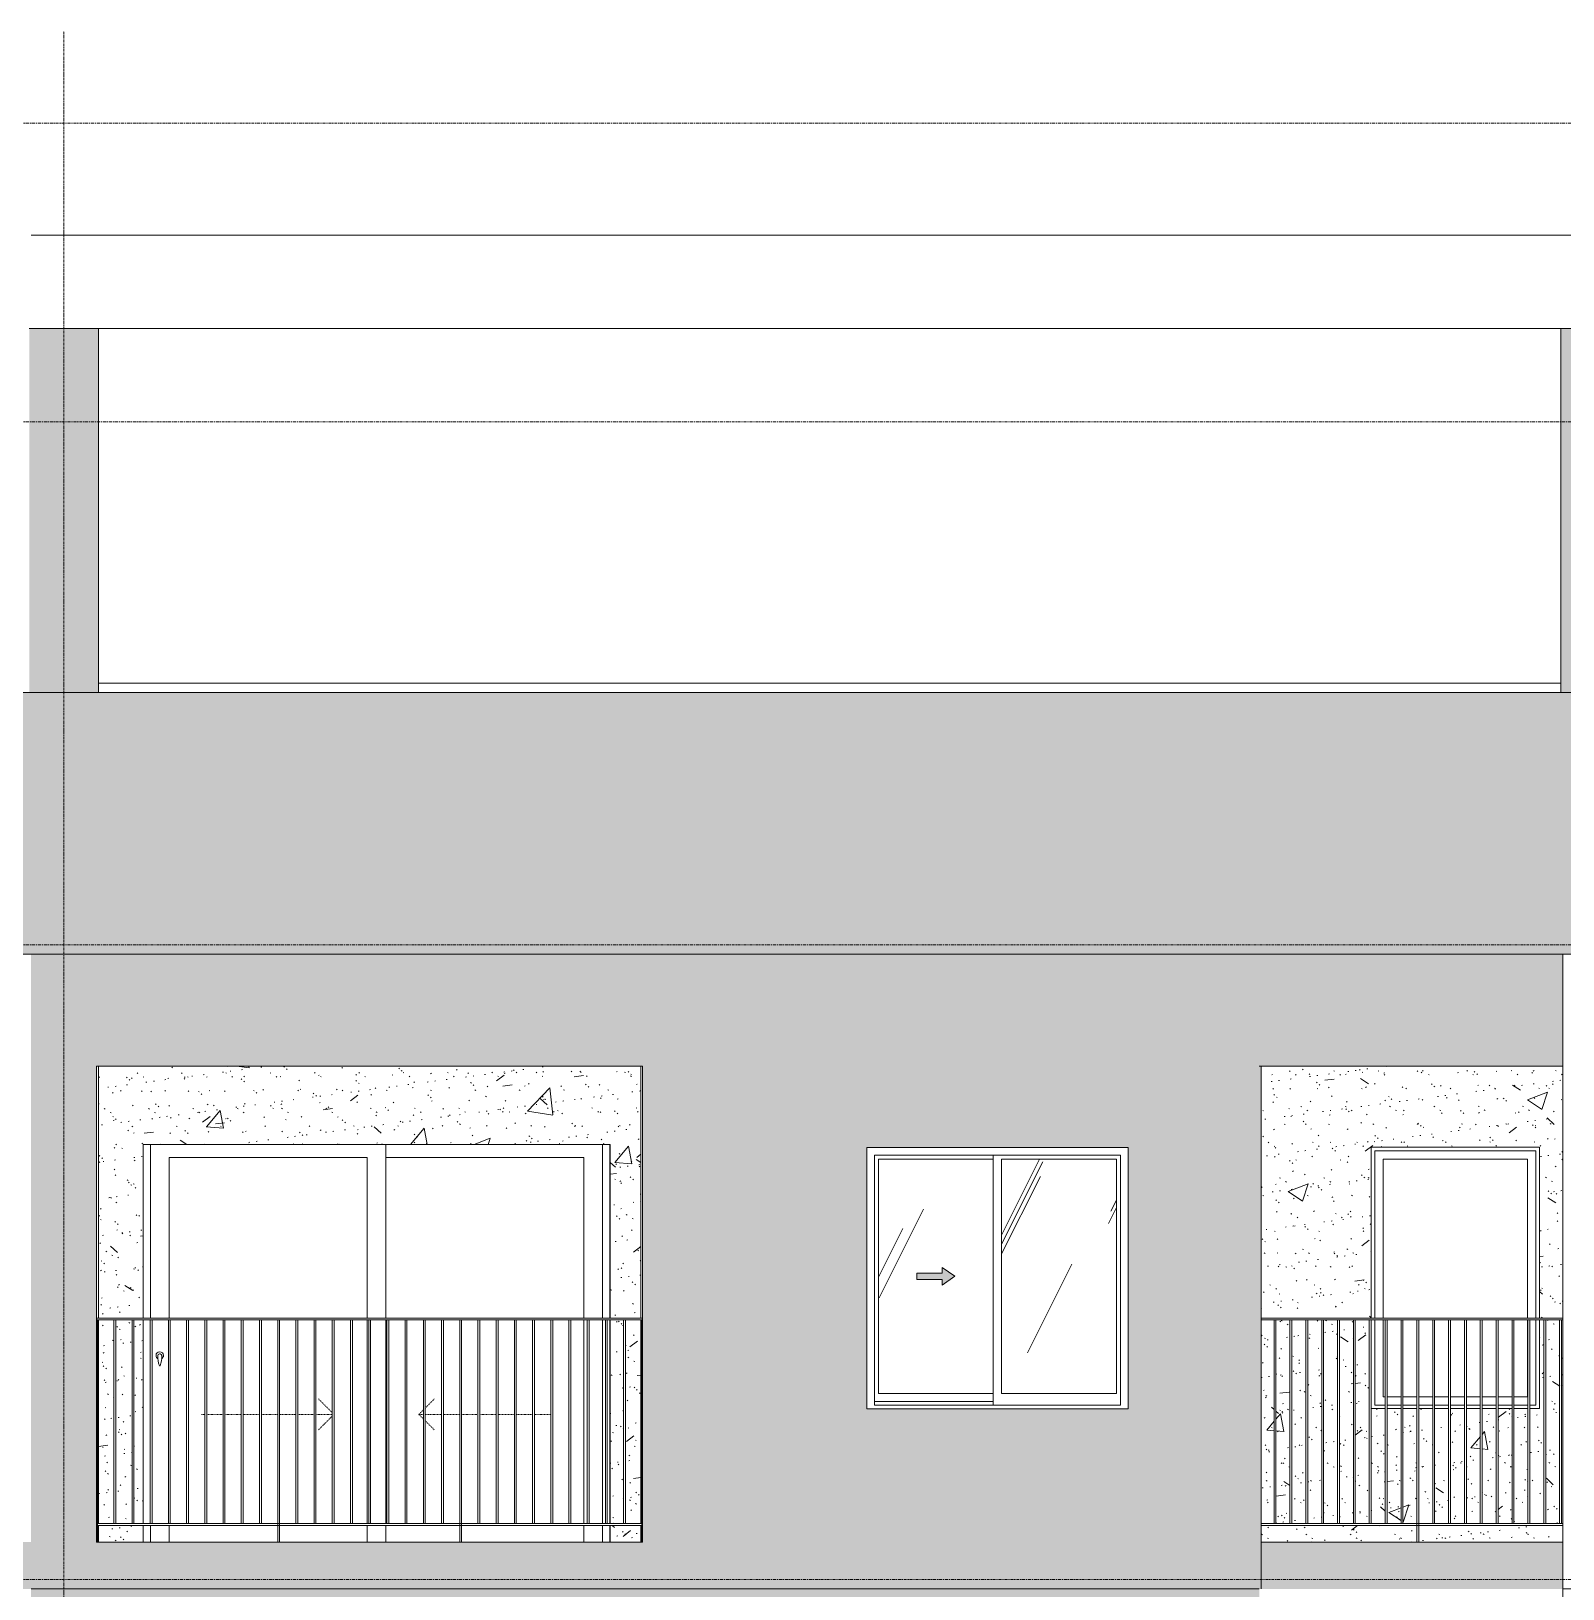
# Model space of a CAD drawing. Header units: millimetres. Extents: x 9199 to 175431, y -4466 to 35300.
# Drawn here: x 61562 to 69762, y 25950 to 34292 of the extents above; entities that cross this region are included whole.
import ezdxf

# ---------------------------------------------------------------- set-up
doc = ezdxf.new("R2010")
doc.units = ezdxf.units.MM
for name, pattern in [('1 NÉT CALL OUT', [6, 3, -3]), ('Centre', [31.75, 6.35, -4.7625, 15.875, -4.7625]), ('Dash', [6, 3, -3]), ('Grid Line', [22.225, 12.7, -3.175, 3.175, -3.175])]:
    doc.linetypes.add(name, pattern=pattern)
for name, color, linetype, lineweight in [('0-1', 7, 'Continuous', 5), ('A-DETL-GENF', 92, 'Continuous', 9), ('A-DETL-GENF-1', 92, '1 NÉT CALL OUT', 9), ('A-DOOR', 31, 'Continuous', 9), ('A-DOOR-FRAM', 31, 'Continuous', 9), ('A-DOOR-HDLN', 31, 'Dash', 18), ('A-FLOR-HRAL', 11, 'Continuous', 9), ('A-FLOR-HRAL-1', 253, 'Continuous', 9), ('A-FLOR-LEVL-2', 51, 'Centre', 9), ('A-GLAZ', 151, 'Continuous', 9), ('A-GLAZ-1', 253, 'Continuous', 9), ('A-GLAZ-2', 7, 'Continuous', 9), ('A-GLAZ-3', 7, '1 NÉT CALL OUT', 9), ('A-WALL', 113, 'Continuous', 9), ('A-WALL-PATT', 111, 'Continuous', 9), ('A-WALL-PATT-1', 9, 'Continuous', 9), ('A-WALL-PATT-2', 111, 'Continuous', 5), ('I-WALL', 2, 'Continuous', 9), ('I-WALL-1', 7, 'Continuous', 9), ('S-BEAM-1', 7, 'Continuous', 9), ('S-COLS-1', 7, 'Continuous', 9), ('S-GRID-1', 1, 'Grid Line', 9)]:
    doc.layers.add(name, color=color, linetype=linetype, lineweight=lineweight)
pattern_1 = [(50, (51388.9, 1200), (1093.104, -95.634), [114.3, -1257.3]), (355, (51388.9, 1200), (-211.457, 1146.34), [91.44, -1005.84]), (100.451, (51480, 1192), (881.656, 1050.7), [97.14, -1068.54]), (46.184, (51389, 1504.8), (1626.475, -252.257), [171.45, -1885.95]), (96.636, (51524.5, 1483.8), (1424.416, 1484.565), [145.71, -1602.81]), (351.184, (51389, 1504.8), (1424.43, 1484.55), [137.16, -1508.76]), (21, (51541.3, 1428.6), (909.686, -613.59), [114.3, -1257.3]), (326, (51541.3, 1428.6), (370.812, 1105.13), [91.44, -1005.84]), (71.451, (51617.1, 1377.5), (1280.503, 491.528), [97.14, -1068.54]), (37.5, (51388.93, 1200), (18.5313, 507.3303), [50.292, -943.356, 50.292, -970.788, -1009.65]), (37.5, (51388.93, 1200), (18.5313, 507.3303), [-2014.728, 50.292, -959.358]), (7.5, (51388.93, 1200), (400.918, 601.084), [50.292, -531.876, 50.292, -920.496, -384.81]), (7.5, (51388.93, 1200), (400.918, 601.084), [-1552.956, 50.292, -334.518]), (327.5, (51049.1, 1200), (813.545, -34.3737), [50.292, -330.708, 50.292, -1138.428, -1577.34]), (327.5, (51049.1, 1200), (813.545, -34.3737), [-1569.72, 50.292, -1527.048]), (317.5, (50896.7, 1200), (888.775, 152.56), [50.292, -445.008, 50.292, -739.14, -1120.14]), (317.5, (50896.7, 1200), (888.775, 152.56), [-1284.732, 50.292, -1069.848])]
pattern_2 = [(37.5, (51388.93, 1200), (-4.79953, 146.8239), [5.029, -110.795, 5.029, -124.511, -123.825]), (37.5, (51388.93, 1200), (-4.79953, 146.8239), [-245.364, 5.029, -118.796]), (7.5, (51388.93, 1200), (134.8574, 215.0472), [5.029, -57.455, 5.029, -99.365, -40.005]), (7.5, (51388.93, 1200), (134.8574, 215.0472), [-166.878, 5.029, -34.976]), (327.5, (51295.21, 1200), (237.29776, 0.4316), [5.029, -33.071, 5.029, -132.131, -179.07]), (327.5, (51295.21, 1200), (237.29776, 0.4316), [-175.26, 5.029, -174.041]), (317.5, (51295.2, 1200), (229.067, 66.8792), [5.029, -14.021, 5.029, -84.887, -102.87]), (317.5, (51295.2, 1200), (229.067, 66.8792), [-108.966, 5.029, -97.841])]
pattern_3 = [(63.435, (53179.2, 1304.34), (-0.001, 1524.001), [532.46, -2875.304]), (63.435, (51655.2, 1304.34), (-0.001, 1524.001), [532.46, -2875.304]), (63.435, (53908.74, 1598.8), (-0.001, 1524.001), [532.46, -2875.304]), (63.435, (52384.74, 1598.8), (-0.001, 1524.001), [532.46, -2875.304]), (63.435, (53798.3, 1494.84), (-0.001, 1524.001), [532.46, -2875.304]), (63.435, (52274.3, 1494.84), (-0.001, 1524.001), [532.46, -2875.304]), (63.435, (53685.8, 2090.1), (-0.001, 1524.001), [258.8, -3148.965]), (63.435, (52161.8, 2090.1), (-0.001, 1524.001), [258.8, -3148.965]), (63.435, (53612.15, 1997.95), (-0.001, 1524.001), [532.46, -2875.304]), (63.435, (52088.15, 1997.95), (-0.001, 1524.001), [532.46, -2875.304]), (63.435, (53625.14, 2064.1), (-0.001, 1524.001), [532.46, -2875.304]), (63.435, (52101.14, 2064.1), (-0.001, 1524.001), [532.46, -2875.304]), (63.435, (53010.3, 1773.94), (-0.001, 1524.001), [532.46, -2875.304]), (63.435, (51486.3, 1773.94), (-0.001, 1524.001), [532.46, -2875.304]), (63.435, (53023.3, 1851.9), (-0.001, 1524.001), [532.46, -2875.304]), (63.435, (51499.3, 1851.9), (-0.001, 1524.001), [532.46, -2875.304]), (63.435, (53026.8, 1908.1), (-0.001, 1524.001), [532.46, -2875.304]), (63.435, (51502.8, 1908.1), (-0.001, 1524.001), [532.46, -2875.304])]

# ---------------------------------------------------------------- blocks, each defined once
blk = doc.blocks.new('NCV_TKTC_KET CAU_rvt-1-TKCS_MẶT ĐỨNG HƯỚNG ĐÔNG')
at = {"layer": 'S-BEAM-1'}
for p, q in [((61911.9, 33200), (69761.9, 33200)), ((61921.9, 32700), (69751.9, 32700))]:
    blk.add_line(p, q, dxfattribs=at)
at = {"layer": 'S-COLS-1'}
for p, q in [((61911.9, 33200), (61561.9, 33200)), ((70111.9, 33200), (69761.9, 33200))]:
    blk.add_line(p, q, dxfattribs=at)
blk = doc.blocks.new('M_Fixed - 900 x 1400-901191-TKCS_MẶT ĐỨNG HƯỚNG ĐÔNG')
at = {"layer": 'A-GLAZ-2'}
for p, q in [((52355.9, 7896), (53217.9, 7896)), ((52355.9, 7000), (52355.9, 7896)), ((52399.9, 7852), (53173.9, 7852)), ((52399.9, 7000), (52399.9, 7852)), ((53173.9, 7852), (53173.9, 7000)), ((53217.9, 7896), (53217.9, 7000)), ((52355.9, 6534), (52355.9, 6990)), ((52399.9, 6578), (52399.9, 6990)), ((53173.9, 6990), (53173.9, 6578)), ((53217.9, 6990), (53217.9, 6534)), ((52411, 6534), (52355.9, 6534)), ((52411, 6578), (52399.9, 6578)), ((52496, 6578), (52421, 6578)), ((52496, 6534), (52421, 6534)), ((52580.9, 6578), (52506, 6578)), ((52580.9, 6534), (52506, 6534)), ((52665.8, 6578), (52590.9, 6578)), ((52665.8, 6534), (52590.9, 6534)), ((52750.8, 6578), (52675.8, 6578)), ((52750.8, 6534), (52675.8, 6534)), ((52835.7, 6578), (52760.8, 6578)), ((52835.7, 6534), (52760.8, 6534)), ((52920.7, 6578), (52845.7, 6578)), ((52920.7, 6534), (52845.7, 6534)), ((53005.6, 6578), (52930.7, 6578)), ((53005.6, 6534), (52930.7, 6534)), ((53090.5, 6578), (53015.6, 6578)), ((53090.5, 6534), (53015.6, 6534)), ((53173.9, 6578), (53100.5, 6578)), ((53175.5, 6534), (53100.5, 6534)), ((53217.9, 6534), (53185.5, 6534))]:
    blk.add_line(p, q, dxfattribs=at)
blk = doc.blocks.new('Railing - 10mm-901206-TKCS_MẶT ĐỨNG HƯỚNG ĐÔNG')
at = {"layer": 'A-FLOR-HRAL-1'}
for p, q in [((51816.4, 5900), (51816.4, 6990)), ((51826.4, 5900), (51826.4, 6990))]:
    blk.add_line(p, q, dxfattribs=at)
blk = doc.blocks.new('Railing - 50 x 10mm-901224-TKCS_MẶT ĐỨNG HƯỚNG ĐÔNG')
at = {"layer": 'A-FLOR-HRAL-1'}
for p, q in [((52580.9, 6990), (52590.9, 6990)), ((52580.9, 5800), (52580.9, 6990)), ((52590.9, 5800), (52590.9, 6990))]:
    blk.add_line(p, q, dxfattribs=at)
blk = doc.blocks.new('Railing - Railing-999874-TKCS_MẶT ĐỨNG HƯỚNG ĐÔNG')
at = {"layer": 'A-FLOR-HRAL-1'}
for p, q in [((68146.9, 22900), (69762.3, 22900)), ((69762.3, 22890), (68146.9, 22890))]:
    blk.add_line(p, q, dxfattribs=at)
for name, p in [('Railing - 10mm-901206-TKCS_MẶT ĐỨNG HƯỚNG ĐÔNG', (16400, 17000)), ('Railing - 10mm-901206-TKCS_MẶT ĐỨNG HƯỚNG ĐÔNG', (16484.9, 17000)), ('Railing - 10mm-901206-TKCS_MẶT ĐỨNG HƯỚNG ĐÔNG', (16569.9, 17000)), ('Railing - 10mm-901206-TKCS_MẶT ĐỨNG HƯỚNG ĐÔNG', (16654.8, 17000)), ('Railing - 10mm-901206-TKCS_MẶT ĐỨNG HƯỚNG ĐÔNG', (16739.8, 17000)), ('Railing - 10mm-901206-TKCS_MẶT ĐỨNG HƯỚNG ĐÔNG', (16824.7, 17000)), ('Railing - 10mm-901206-TKCS_MẶT ĐỨNG HƯỚNG ĐÔNG', (16909.6, 17000)), ('Railing - 10mm-901206-TKCS_MẶT ĐỨNG HƯỚNG ĐÔNG', (16994.6, 17000)), ('Railing - 10mm-901206-TKCS_MẶT ĐỨNG HƯỚNG ĐÔNG', (17079.5, 17000)), ('Railing - 50 x 10mm-901224-TKCS_MẶT ĐỨNG HƯỚNG ĐÔNG', (16400, 17000)), ('Railing - 10mm-901206-TKCS_MẶT ĐỨNG HƯỚNG ĐÔNG', (17249.4, 17000)), ('Railing - 10mm-901206-TKCS_MẶT ĐỨNG HƯỚNG ĐÔNG', (17334.3, 17000)), ('Railing - 10mm-901206-TKCS_MẶT ĐỨNG HƯỚNG ĐÔNG', (17419.3, 17000)), ('Railing - 10mm-901206-TKCS_MẶT ĐỨNG HƯỚNG ĐÔNG', (17504.2, 17000)), ('Railing - 10mm-901206-TKCS_MẶT ĐỨNG HƯỚNG ĐÔNG', (17589.2, 17000)), ('Railing - 10mm-901206-TKCS_MẶT ĐỨNG HƯỚNG ĐÔNG', (17674.1, 17000)), ('Railing - 10mm-901206-TKCS_MẶT ĐỨNG HƯỚNG ĐÔNG', (17759, 17000)), ('Railing - 10mm-901206-TKCS_MẶT ĐỨNG HƯỚNG ĐÔNG', (17844, 17000)), ('Railing - 10mm-901206-TKCS_MẶT ĐỨNG HƯỚNG ĐÔNG', (17928.9, 17000))]:
    blk.add_blockref(name, p)
blk = doc.blocks.new('Top Rail Type - Top Rail_Internal_-999875-TKCS_MẶT ĐỨNG HƯỚNG ĐÔNG')
at = {"layer": 'A-FLOR-HRAL-1'}
for p, q in [((69762.3, 24000), (68146.9, 24000)), ((68146.9, 23990), (69762.3, 23990))]:
    blk.add_line(p, q, dxfattribs=at)
blk = doc.blocks.new('NCV_TKTC_TANG 6 - 8_rvt-2-TKCS_MẶT ĐỨNG HƯỚNG ĐÔNG')
at = {"layer": 'A-WALL-PATT-1'}
h = blk.add_hatch(dxfattribs=at)
h.set_pattern_fill('FP_2', color=256, style=0, pattern_type=2)
h.set_pattern_definition(pattern_1)
h.paths.add_polyline_path([(61921.9, 26200), (62162.4, 26200), (62162.4, 26290), (61921.9, 26290)])
h.paths.add_polyline_path([(64662.4, 26200), (64826.9, 26200), (64826.9, 26290), (64662.4, 26290)])
h.paths.add_polyline_path([(64808.9, 26300), (64826.9, 26300), (64826.9, 27390), (64743.9, 27390), (64743.9, 26300), (64755.4, 26300)])
h.paths.add_polyline_path([(62004.4, 26300), (62004.4, 27390), (61921.9, 27390), (61921.9, 26300)])
h.paths.add_polyline_path([(64662.4, 26300), (64733.9, 26300), (64733.9, 27390), (64662.4, 27390), (64662.4, 26416.5)])
h.paths.add_polyline_path([(62162.4, 26300), (62162.4, 27390), (62111.9, 27390), (62111.9, 26300)])
h.paths.add_polyline_path([(62101.9, 26300), (62101.9, 27390), (62014.4, 27390), (62014.4, 26300)])
h.paths.add_polyline_path([(64729.5, 27400), (64826.9, 27400), (64826.9, 28750), (61921.9, 28750), (61921.9, 27400), (62162.4, 27400), (62162.4, 28330), (64662.4, 28330), (64662.4, 27400)])
h = blk.add_hatch(dxfattribs=at)
h.set_pattern_fill('FP_3', color=256, style=0, pattern_type=2)
h.set_pattern_definition(pattern_2)
h.paths.add_polyline_path([(61921.9, 26200), (62162.4, 26200), (62162.4, 26290), (61921.9, 26290)])
h.paths.add_polyline_path([(64662.4, 26200), (64826.9, 26200), (64826.9, 26290), (64662.4, 26290)])
h.paths.add_polyline_path([(64808.9, 26300), (64826.9, 26300), (64826.9, 27390), (64743.9, 27390), (64743.9, 26300), (64755.4, 26300)])
h.paths.add_polyline_path([(62004.4, 26300), (62004.4, 27390), (61921.9, 27390), (61921.9, 26300)])
h.paths.add_polyline_path([(64662.4, 26300), (64733.9, 26300), (64733.9, 27390), (64662.4, 27390), (64662.4, 26416.5)])
h.paths.add_polyline_path([(62162.4, 26300), (62162.4, 27390), (62111.9, 27390), (62111.9, 26300)])
h.paths.add_polyline_path([(62101.9, 26300), (62101.9, 27390), (62014.4, 27390), (62014.4, 26300)])
h.paths.add_polyline_path([(64729.5, 27400), (64826.9, 27400), (64826.9, 28750), (61921.9, 28750), (61921.9, 27400), (62162.4, 27400), (62162.4, 28330), (64662.4, 28330), (64662.4, 27400)])
h = blk.add_hatch(dxfattribs=at)
h.set_pattern_fill('FP_2', color=256, style=0, pattern_type=2)
h.set_pattern_definition(pattern_1)
h.paths.add_polyline_path([(69575.9, 26200), (69761.9, 26200), (69761.9, 26290), (68990.9, 26290), (68990.9, 26200), (69118.7, 26200)])
h.paths.add_polyline_path([(68146.9, 26200), (68980.9, 26200), (68980.9, 26290), (68146.9, 26290)])
h.paths.add_polyline_path([(68990.9, 26300), (69065.8, 26300), (69065.8, 26915), (68990.9, 26915), (68990.9, 26541.6)])
h.paths.add_polyline_path([(69075.8, 26300), (69150.8, 26300), (69150.8, 26915), (69075.8, 26915), (69075.8, 26541.6)])
h.paths.add_polyline_path([(68906, 26300), (68980.9, 26300), (68980.9, 26915), (68906, 26915), (68906, 26541.6)])
h.paths.add_polyline_path([(68896, 26300), (68896, 26915), (68821, 26915), (68821, 26300)])
h.paths.add_polyline_path([(68811, 26300), (68811, 26915), (68736.9, 26915), (68736.1, 26300)])
h.paths.add_polyline_path([(69725.8, 26300), (69745.4, 26300), (69745.4, 27390), (69670.4, 27390), (69670.4, 26300), (69718.7, 26300)])
h.paths.add_polyline_path([(68212.1, 26300), (68216.4, 26300), (68216.4, 27390), (68146.9, 27390), (68146.9, 26300)])
h.paths.add_polyline_path([(68726.1, 26300), (68726.1, 27390), (68651.1, 27390), (68651.1, 26300)])
h.paths.add_polyline_path([(68641.1, 26300), (68641.1, 27390), (68566.2, 27390), (68566.2, 26300)])
h.paths.add_polyline_path([(68556.2, 26300), (68556.2, 27390), (68481.3, 27390), (68481.3, 26300)])
h.paths.add_polyline_path([(69761.9, 26300), (69761.9, 27390), (69755.4, 27390), (69755.4, 26300)])
h.paths.add_polyline_path([(68226.4, 26300), (68301.4, 26300), (68301.4, 27390), (68226.4, 27390), (68226.4, 26355.2)])
h.paths.add_polyline_path([(68471.3, 26300), (68471.3, 27390), (68396.3, 27390), (68396.3, 26300)])
h.paths.add_polyline_path([(68311.4, 26300), (68386.3, 26300), (68386.3, 27390), (68311.4, 27390), (68311.4, 26541.6)])
h.paths.add_polyline_path([(69660.4, 26300), (69660.4, 27390), (69636.9, 27390), (69636.9, 26915), (69585.5, 26915), (69585.5, 26300)])
h.paths.add_polyline_path([(69575.5, 26300), (69575.5, 26915), (69500.5, 26915), (69500.5, 26300)])
h.paths.add_polyline_path([(69490.5, 26300), (69490.5, 26915), (69415.6, 26915), (69415.6, 26300), (69458.6, 26300)])
h.paths.add_polyline_path([(69160.8, 26300), (69235.7, 26300), (69235.7, 26915), (69160.8, 26915), (69160.8, 26541.6)])
h.paths.add_polyline_path([(69245.7, 26300), (69320.7, 26300), (69320.7, 26915), (69245.7, 26915), (69245.7, 26481.4)])
h.paths.add_polyline_path([(69330.7, 26300), (69405.6, 26300), (69405.6, 26915), (69330.7, 26915), (69330.7, 26409)])
h.paths.add_polyline_path([(69687.4, 27400), (69761.9, 27400), (69761.9, 28750), (68146.9, 28750), (68146.9, 27400), (68736.9, 27400), (68736.9, 28315), (69636.9, 28315), (69636.9, 27400)])
h = blk.add_hatch(dxfattribs=at)
h.set_pattern_fill('FP_3', color=256, style=0, pattern_type=2)
h.set_pattern_definition(pattern_2)
h.paths.add_polyline_path([(69575.9, 26200), (69761.9, 26200), (69761.9, 26290), (68990.9, 26290), (68990.9, 26200), (69118.7, 26200)])
h.paths.add_polyline_path([(68146.9, 26200), (68980.9, 26200), (68980.9, 26290), (68146.9, 26290)])
h.paths.add_polyline_path([(68990.9, 26300), (69065.8, 26300), (69065.8, 26915), (68990.9, 26915), (68990.9, 26541.6)])
h.paths.add_polyline_path([(69075.8, 26300), (69150.8, 26300), (69150.8, 26915), (69075.8, 26915), (69075.8, 26541.6)])
h.paths.add_polyline_path([(68906, 26300), (68980.9, 26300), (68980.9, 26915), (68906, 26915), (68906, 26541.6)])
h.paths.add_polyline_path([(68896, 26300), (68896, 26915), (68821, 26915), (68821, 26300)])
h.paths.add_polyline_path([(68811, 26300), (68811, 26915), (68736.9, 26915), (68736.1, 26300)])
h.paths.add_polyline_path([(69725.8, 26300), (69745.4, 26300), (69745.4, 27390), (69670.4, 27390), (69670.4, 26300), (69718.7, 26300)])
h.paths.add_polyline_path([(68212.1, 26300), (68216.4, 26300), (68216.4, 27390), (68146.9, 27390), (68146.9, 26300)])
h.paths.add_polyline_path([(68726.1, 26300), (68726.1, 27390), (68651.1, 27390), (68651.1, 26300)])
h.paths.add_polyline_path([(68641.1, 26300), (68641.1, 27390), (68566.2, 27390), (68566.2, 26300)])
h.paths.add_polyline_path([(68556.2, 26300), (68556.2, 27390), (68481.3, 27390), (68481.3, 26300)])
h.paths.add_polyline_path([(69761.9, 26300), (69761.9, 27390), (69755.4, 27390), (69755.4, 26300)])
h.paths.add_polyline_path([(68226.4, 26300), (68301.4, 26300), (68301.4, 27390), (68226.4, 27390), (68226.4, 26355.2)])
h.paths.add_polyline_path([(68471.3, 26300), (68471.3, 27390), (68396.3, 27390), (68396.3, 26300)])
h.paths.add_polyline_path([(68311.4, 26300), (68386.3, 26300), (68386.3, 27390), (68311.4, 27390), (68311.4, 26541.6)])
h.paths.add_polyline_path([(69660.4, 26300), (69660.4, 27390), (69636.9, 27390), (69636.9, 26915), (69585.5, 26915), (69585.5, 26300)])
h.paths.add_polyline_path([(69575.5, 26300), (69575.5, 26915), (69500.5, 26915), (69500.5, 26300)])
h.paths.add_polyline_path([(69490.5, 26300), (69490.5, 26915), (69415.6, 26915), (69415.6, 26300), (69458.6, 26300)])
h.paths.add_polyline_path([(69160.8, 26300), (69235.7, 26300), (69235.7, 26915), (69160.8, 26915), (69160.8, 26541.6)])
h.paths.add_polyline_path([(69245.7, 26300), (69320.7, 26300), (69320.7, 26915), (69245.7, 26915), (69245.7, 26481.4)])
h.paths.add_polyline_path([(69330.7, 26300), (69405.6, 26300), (69405.6, 26915), (69330.7, 26915), (69330.7, 26409)])
h.paths.add_polyline_path([(69687.4, 27400), (69761.9, 27400), (69761.9, 28750), (68146.9, 28750), (68146.9, 27400), (68736.9, 27400), (68736.9, 28315), (69636.9, 28315), (69636.9, 27400)])
at = {"layer": 'I-WALL-1'}
for p, q in [((61911.9, 27400), (61911.9, 28750.1)), ((61921.9, 28750), (61921.9, 27400)), ((64826.9, 27400), (64826.9, 28750)), ((62162.4, 27400), (62162.4, 28330)), ((62162.4, 28330), (64662.4, 28330)), ((64662.4, 28330), (64662.4, 27400)), ((68736.9, 27400), (68736.9, 28315)), ((68736.9, 28315), (69636.9, 28315)), ((69636.9, 28315), (69636.9, 27400)), ((61921.9, 27390), (61921.9, 26300)), ((62162.4, 26300), (62162.4, 27390)), ((64662.4, 27390), (64662.4, 26300)), ((64826.9, 26300), (64826.9, 27390)), ((68736.9, 26915), (68736.9, 27390)), ((69636.9, 27390), (69636.9, 26915)), ((68811, 26915), (68736.9, 26915)), ((68896, 26915), (68821, 26915)), ((68980.9, 26915), (68906, 26915)), ((69065.8, 26915), (68990.9, 26915)), ((69150.8, 26915), (69075.8, 26915)), ((69235.7, 26915), (69160.8, 26915)), ((69320.7, 26915), (69245.7, 26915)), ((69405.6, 26915), (69330.7, 26915)), ((69490.5, 26915), (69415.6, 26915)), ((69575.5, 26915), (69500.5, 26915)), ((69636.9, 26915), (69585.5, 26915)), ((61921.9, 26290), (61921.9, 26200)), ((62162.4, 26200), (62162.4, 26290)), ((64662.4, 26290), (64662.4, 26200)), ((64826.9, 26200), (64826.9, 26290))]:
    blk.add_line(p, q, dxfattribs=at)
at = {"layer": 'A-FLOR-HRAL-1'}
for name in ['Top Rail Type - Top Rail_Internal_-999875-TKCS_MẶT ĐỨNG HƯỚNG ĐÔNG', 'Railing - Railing-999874-TKCS_MẶT ĐỨNG HƯỚNG ĐÔNG']:
    blk.add_blockref(name, (0, 3400), dxfattribs=at)
at = {"layer": 'A-GLAZ-1'}
blk.add_blockref('M_Fixed - 900 x 1400-901191-TKCS_MẶT ĐỨNG HƯỚNG ĐÔNG', (16400, 20400), dxfattribs=at)
blk = doc.blocks.new('1_FAMILY RVT - W01-WxH 1400x1400xmm-V132-TKCS_MẶT ĐỨNG HƯỚNG ĐÔNG')
at = {"layer": 'A-DETL-GENF-1'}
blk.add_hatch(color=256, dxfattribs=at).paths.add_polyline_path([(66439.8, 27576.5), (66507.5, 27623.9), (66439.8, 27671.4), (66439.8, 27640.9), (66304.3, 27640.9), (66304.3, 27607), (66439.8, 27607)])
at = {"layer": 'A-GLAZ'}
h = blk.add_hatch(dxfattribs=at)
h.set_pattern_fill('FP_4', color=256, style=0, pattern_type=2)
h.set_pattern_definition(pattern_3)
h.paths.add_polyline_path([(66713.1, 26997), (66713.1, 28250.9), (66098.8, 28250.9), (66098.8, 26997)])
h.paths.add_polyline_path([(66439.8, 27576.5), (66439.8, 27607), (66304.3, 27607), (66304.3, 27640.9), (66439.8, 27640.9), (66439.8, 27671.4), (66507.1, 27623.6), (66483.4, 27607)])
h = blk.add_hatch(dxfattribs=at)
h.set_pattern_fill('FP_4', color=256, style=0, pattern_type=2)
h.set_pattern_definition(pattern_3)
h.paths.add_polyline_path([(66757.5, 26997), (67371.8, 26997), (67371.8, 28250.9), (66757.5, 28250.9), (66757.5, 27623.6)])
at = {"layer": 'A-DETL-GENF'}
for p, q in [((66304.3, 27640.9), (66304.3, 27607)), ((66304.3, 27640.9), (66439.8, 27640.9)), ((66439.8, 27640.9), (66304.3, 27640.9)), ((66304.3, 27640.9), (66304.3, 27607)), ((66439.8, 27671.4), (66439.8, 27640.9)), ((66507.5, 27623.9), (66439.8, 27671.4)), ((66507.5, 27623.9), (66439.8, 27671.4)), ((66439.8, 27671.4), (66439.8, 27640.9)), ((66507.5, 27623.9), (66439.8, 27576.5)), ((66439.8, 27576.5), (66507.5, 27623.9)), ((66304.3, 27607), (66439.8, 27607)), ((66304.3, 27607), (66439.8, 27607)), ((66439.8, 27607), (66439.8, 27576.5)), ((66439.8, 27607), (66439.8, 27576.5))]:
    blk.add_line(p, q, dxfattribs=at)
at = {"layer": 'A-GLAZ'}
for p, q in [((67435.3, 28314.4), (66035.3, 28314.4)), ((66035.3, 28314.4), (66035.3, 26914.4)), ((67435.3, 28314.4), (67435.3, 26914.4)), ((66076.2, 28273.5), (67394.4, 28273.5)), ((66076.2, 26933.5), (66076.2, 28273.5)), ((66098.8, 28250.9), (66098.8, 26997)), ((66713.1, 28250.9), (66098.8, 28250.9)), ((66713.1, 28273.5), (66713.1, 26933.5)), ((66757.5, 26997), (66757.5, 28250.9)), ((66757.5, 28250.9), (67371.8, 28250.9)), ((67371.8, 28250.9), (67371.8, 26997)), ((67394.4, 26933.5), (67394.4, 28273.5)), ((66713.1, 26952.5), (66076.2, 26952.5)), ((66713.1, 26952.5), (66076.2, 26952.5)), ((66098.8, 26997), (66713.1, 26997)), ((67371.8, 26997), (66757.5, 26997)), ((67435.3, 26914.4), (66035.3, 26914.4)), ((67394.4, 26933.5), (66076.2, 26933.5))]:
    blk.add_line(p, q, dxfattribs=at)
blk = doc.blocks.new('Railing - 10mm-1251313-TKCS_MẶT ĐỨNG HƯỚNG ĐÔNG')
at = {"layer": 'A-FLOR-HRAL'}
for p, q in [((70204.4, 2500), (70204.4, 3590)), ((70214.4, 2500), (70214.4, 3590))]:
    blk.add_line(p, q, dxfattribs=at)
blk = doc.blocks.new('Railing - 50 x 10mm-V52-TKCS_MẶT ĐỨNG HƯỚNG ĐÔNG')
at = {"layer": 'A-FLOR-HRAL'}
for p, q in [((71081.4, 6990), (71091.4, 6990)), ((71081.4, 5800), (71081.4, 6990)), ((71091.4, 5800), (71091.4, 6990))]:
    blk.add_line(p, q, dxfattribs=at)
blk = doc.blocks.new('Railing - 50 x 10mm-V59-TKCS_MẶT ĐỨNG HƯỚNG ĐÔNG')
at = {"layer": 'A-FLOR-HRAL'}
for p in [(22436.9, 6990), (22442.4, 5800)]:
    blk.add_line(p, (22442.4, 6990), dxfattribs=at)
blk = doc.blocks.new('Railing - 50 x 10mm-V55-TKCS_MẶT ĐỨNG HƯỚNG ĐÔNG')
at = {"layer": 'A-FLOR-HRAL'}
for p, q in [((64831.3, 6990), (64835.3, 6990)), ((64831.3, 5800), (64831.3, 6990))]:
    blk.add_line(p, q, dxfattribs=at)
blk = doc.blocks.new('Railing - Railing-3828603-TKCS_MẶT ĐỨNG HƯỚNG ĐÔNG')
at = {"layer": 'A-FLOR-HRAL'}
for p, q in [((61911.9, 26290), (61911.9, 26300)), ((61911.9, 26300), (64835.3, 26300)), ((64835.3, 26290), (61911.9, 26290))]:
    blk.add_line(p, q, dxfattribs=at)
for name, p in [('Railing - 50 x 10mm-V59-TKCS_MẶT ĐỨNG HƯỚNG ĐÔNG', (39474.6, 20400)), ('Railing - 10mm-1251313-TKCS_MẶT ĐỨNG HƯỚNG ĐÔNG', (-8200, 23800)), ('Railing - 10mm-1251313-TKCS_MẶT ĐỨNG HƯỚNG ĐÔNG', (-8102.5, 23800)), ('Railing - 10mm-1251313-TKCS_MẶT ĐỨNG HƯỚNG ĐÔNG', (-8005, 23800)), ('Railing - 10mm-1251313-TKCS_MẶT ĐỨNG HƯỚNG ĐÔNG', (-7907.5, 23800)), ('Railing - 10mm-1251313-TKCS_MẶT ĐỨNG HƯỚNG ĐÔNG', (-7810, 23800)), ('Railing - 10mm-1251313-TKCS_MẶT ĐỨNG HƯỚNG ĐÔNG', (-7712.6, 23800)), ('Railing - 10mm-1251313-TKCS_MẶT ĐỨNG HƯỚNG ĐÔNG', (-7615.1, 23800)), ('Railing - 10mm-1251313-TKCS_MẶT ĐỨNG HƯỚNG ĐÔNG', (-7517.6, 23800)), ('Railing - 10mm-1251313-TKCS_MẶT ĐỨNG HƯỚNG ĐÔNG', (-7420.1, 23800)), ('Railing - 50 x 10mm-V52-TKCS_MẶT ĐỨNG HƯỚNG ĐÔNG', (-8199.7, 20400)), ('Railing - 10mm-1251313-TKCS_MẶT ĐỨNG HƯỚNG ĐÔNG', (-7225.2, 23800)), ('Railing - 10mm-1251313-TKCS_MẶT ĐỨNG HƯỚNG ĐÔNG', (-7127.7, 23800)), ('Railing - 10mm-1251313-TKCS_MẶT ĐỨNG HƯỚNG ĐÔNG', (-7030.2, 23800)), ('Railing - 10mm-1251313-TKCS_MẶT ĐỨNG HƯỚNG ĐÔNG', (-6932.7, 23800)), ('Railing - 10mm-1251313-TKCS_MẶT ĐỨNG HƯỚNG ĐÔNG', (-6835.2, 23800)), ('Railing - 10mm-1251313-TKCS_MẶT ĐỨNG HƯỚNG ĐÔNG', (-6737.8, 23800)), ('Railing - 10mm-1251313-TKCS_MẶT ĐỨNG HƯỚNG ĐÔNG', (-6640.3, 23800)), ('Railing - 10mm-1251313-TKCS_MẶT ĐỨNG HƯỚNG ĐÔNG', (-6542.8, 23800)), ('Railing - 10mm-1251313-TKCS_MẶT ĐỨNG HƯỚNG ĐÔNG', (-6445.3, 23800)), ('Railing - 50 x 10mm-V52-TKCS_MẶT ĐỨNG HƯỚNG ĐÔNG', (-7224.9, 20400)), ('Railing - 10mm-1251313-TKCS_MẶT ĐỨNG HƯỚNG ĐÔNG', (-6250.4, 23800)), ('Railing - 10mm-1251313-TKCS_MẶT ĐỨNG HƯỚNG ĐÔNG', (-6152.9, 23800)), ('Railing - 10mm-1251313-TKCS_MẶT ĐỨNG HƯỚNG ĐÔNG', (-6055.4, 23800)), ('Railing - 10mm-1251313-TKCS_MẶT ĐỨNG HƯỚNG ĐÔNG', (-5957.9, 23800)), ('Railing - 10mm-1251313-TKCS_MẶT ĐỨNG HƯỚNG ĐÔNG', (-5860.4, 23800)), ('Railing - 10mm-1251313-TKCS_MẶT ĐỨNG HƯỚNG ĐÔNG', (-5763, 23800)), ('Railing - 10mm-1251313-TKCS_MẶT ĐỨNG HƯỚNG ĐÔNG', (-5665.5, 23800)), ('Railing - 10mm-1251313-TKCS_MẶT ĐỨNG HƯỚNG ĐÔNG', (-5568, 23800)), ('Railing - 10mm-1251313-TKCS_MẶT ĐỨNG HƯỚNG ĐÔNG', (-5470.5, 23800)), ('Railing - 50 x 10mm-V55-TKCS_MẶT ĐỨNG HƯỚNG ĐÔNG', (0, 20400))]:
    blk.add_blockref(name, p)
blk = doc.blocks.new('Top Rail Type - Top Rail_Internal_-3828606-TKCS_MẶT ĐỨNG HƯỚNG ĐÔNG')
at = {"layer": 'A-FLOR-HRAL'}
for p, q in [((61911.9, 27390), (61911.9, 27400)), ((64835.3, 27400), (61911.9, 27400)), ((61911.9, 27390), (64835.3, 27390))]:
    blk.add_line(p, q, dxfattribs=at)
blk = doc.blocks.new('DEG_02-DEG_03 - DEG_02-2500x2400mm-CỬA ĐI 02 CÁNH TRƯỢT-V68-TKCS_MẶT ĐỨNG HƯỚNG ĐÔNG')
at = {"layer": 'A-DOOR'}
for p, q in [((62200.3, 10400), (62200.3, 11330)), ((63460.3, 11330), (63460.3, 10400)), ((62300.3, 11260), (63360.3, 11260)), ((62300.3, 11260), (62300.3, 10400)), ((63360.3, 10400), (63360.3, 11260)), ((63460.3, 11260), (64520.3, 11260)), ((64520.3, 10400), (64520.3, 11260)), ((63360.3, 9300), (63360.3, 10390)), ((63460.3, 10390), (63460.3, 9300)), ((64520.3, 9300), (64520.3, 10390)), ((62200.3, 9200), (62200.3, 9290)), ((62300.3, 9290), (62300.3, 9200)), ((63360.3, 9200), (63360.3, 9290)), ((63460.3, 9290), (63460.3, 9200)), ((64520.3, 9200), (64520.3, 9290))]:
    blk.add_line(p, q, dxfattribs=at)
at = {"layer": 'A-DOOR', "flags": 128}
blk.add_lwpolyline([(62251.8, 10208.7), (62251.8, 10208.7), (62251.8, 10208.7), (62251.8, 10208.7), (62251.8, 10208.7), (62251.8, 10208.7), (62251.8, 10208.7), (62251.7, 10208.7), (62251.7, 10208.7), (62251.7, 10208.7), (62251.7, 10208.7), (62251.6, 10208.7), (62251.6, 10208.7), (62251.6, 10208.7), (62251.5, 10208.7), (62251.5, 10208.7), (62251.5, 10208.7), (62251.4, 10208.7), (62251.4, 10208.7), (62251.4, 10208.7), (62251.3, 10208.7), (62251.3, 10208.7), (62251.2, 10208.7), (62251.2, 10208.7), (62251.1, 10208.7), (62251.1, 10208.7), (62251, 10208.7), (62251, 10208.7), (62250.9, 10208.7), (62250.9, 10208.7), (62250.8, 10208.7), (62250.7, 10208.7), (62250.7, 10208.7), (62250.6, 10208.7), (62250.6, 10208.7), (62250.5, 10208.7), (62250.4, 10208.7), (62250.4, 10208.7), (62250.3, 10208.7), (62250.3, 10208.7), (62250.2, 10208.7), (62250.1, 10208.7), (62250.1, 10208.7), (62250, 10208.7), (62250, 10208.7), (62249.9, 10208.7), (62249.9, 10208.7), (62249.8, 10208.7), (62249.7, 10208.7), (62249.7, 10208.7), (62249.6, 10208.7), (62249.6, 10208.7), (62249.5, 10208.7), (62249.5, 10208.7), (62249.4, 10208.7), (62249.4, 10208.7), (62249.3, 10208.7), (62249.3, 10208.7), (62249.2, 10208.7), (62249.2, 10208.7), (62249.2, 10208.7), (62249.1, 10208.7), (62249.1, 10208.7), (62249.1, 10208.7), (62249, 10208.7), (62249, 10208.7), (62249, 10208.7), (62248.9, 10208.7), (62248.9, 10208.7), (62248.9, 10208.7), (62248.9, 10208.7), (62248.9, 10208.7), (62248.8, 10208.7), (62248.8, 10208.7), (62248.8, 10208.7), (62248.8, 10208.7), (62248.8, 10208.7)], dxfattribs=at)
at = {"layer": 'A-DOOR'}
for centre, radius, start, end in [((62250.3, 10200), 20, 0, 180), ((62250.3, 10200), 20, 180, 240.78835), ((62248.8, 10199.2), 9.45, 90, 180), ((62404.1, 10199.2), 164.8, 180, 199.13397), ((62251.8, 10199.2), 9.45, 0, 90), ((62096.5, 10199.2), 164.8, 340.86603, 0), ((62250.3, 10200), 20, 300, 0), ((62250.7, 10146), 2.34, 199.13397, 261.03098), ((62249.9, 10146), 2.34, 278.96902, 340.86603)]:
    blk.add_arc(centre, radius, start, end, dxfattribs=at)
at = {"layer": 'A-DOOR-FRAM'}
for p, q in [((62200.3, 11330), (62200.3, 10400)), ((64620.3, 11330), (64620.3, 10400)), ((64660.3, 10400), (64660.3, 11330)), ((64620.3, 10390), (64620.3, 9300)), ((64660.3, 9300), (64660.3, 10390)), ((62200.3, 9290), (62200.3, 9200)), ((64620.3, 9290), (64620.3, 9200)), ((64660.3, 9200), (64660.3, 9290))]:
    blk.add_line(p, q, dxfattribs=at)
at = {"layer": 'A-DOOR-HDLN'}
for p, q in [((63174.2, 9893.1), (63098.2, 9969.1)), ((63671.6, 9918.2), (63722.4, 9969.1)), ((62473.1, 9884.2), (62491.8, 9884.2)), ((62501.8, 9884.2), (62589.3, 9884.2)), ((62599.3, 9884.2), (62686.8, 9884.2)), ((62696.8, 9884.2), (62784.3, 9884.2)), ((62794.3, 9884.2), (62881.7, 9884.2)), ((62891.7, 9884.2), (62979.2, 9884.2)), ((62989.2, 9884.2), (63076.7, 9884.2)), ((63086.7, 9884.2), (63174.2, 9884.2)), ((63174.2, 9875.3), (63098.2, 9799.4)), ((63637.6, 9884.2), (63661.6, 9908.2)), ((63637.6, 9884.2), (63661.6, 9860.2)), ((63661.6, 9884.2), (63637.6, 9884.2)), ((63759.1, 9884.2), (63671.6, 9884.2)), ((63671.6, 9850.2), (63722.4, 9799.4)), ((63856.5, 9884.2), (63769.1, 9884.2)), ((63954, 9884.2), (63866.5, 9884.2)), ((64051.5, 9884.2), (63964, 9884.2)), ((64149, 9884.2), (64061.5, 9884.2)), ((64246.5, 9884.2), (64159, 9884.2)), ((64343.9, 9884.2), (64256.5, 9884.2))]:
    blk.add_line(p, q, dxfattribs=at)

msp = doc.modelspace()

# ---------------------------------------------------------------- hatches: boundary and pattern name
at = {"layer": 'A-WALL-PATT'}
h = msp.add_hatch(color=256, dxfattribs=at)
h.paths.add_polyline_path([(61561.9, 25950), (65035, 25950), (65035, 29350), (61561.9, 29350), (61561.9, 26541.6)])
h.paths.add_polyline_path([(61911.5, 26200), (61911.5, 28750), (64835.3, 28750), (64835.3, 26200), (62769.7, 26200)])
for points in [[(60653.3, 25950), (61561.9, 25950), (61561.9, 26200), (59946.9, 26200), (59946.9, 25950)], [(69761.9, 25500), (69762.3, 25500), (69762.3, 26200), (68146.9, 26200), (68146.9, 25950), (69761.9, 25949.7), (69761.9, 25519.9)]]:
    msp.add_hatch(color=256, dxfattribs=at).paths.add_polyline_path(points)
h = msp.add_hatch(color=256, dxfattribs=at)
h.paths.add_polyline_path([(61561.9, 22550), (65035, 22550), (65035, 25950), (61561.9, 25950), (61561.9, 23295.5)])
h.paths.add_polyline_path([(61911.5, 22800), (61911.5, 25350), (64835.3, 25350), (64835.3, 22800), (62769.7, 22800)])
at = {"layer": 'A-WALL-PATT-2'}
for points in [[(61911.9, 30750), (61911.9, 32700), (61551.9, 32700), (61551.9, 30750)], [(61921.9, 30750), (61921.9, 32700), (61911.9, 32700), (61911.9, 30750)], [(70111.9, 30750), (70111.9, 32700), (69751.9, 32700), (69751.9, 30750)], [(17226.9, 29350), (78236.9, 29350), (78236.9, 30750), (17226.9, 30750), (17226.9, 29787.7)], [(69761.9, 28750), (69761.9, 29350), (68136.9, 29350), (68136.9, 28750)]]:
    msp.add_hatch(color=256, dxfattribs=at).paths.add_polyline_path(points)
h = msp.add_hatch(color=256, dxfattribs=at)
h.paths.add_polyline_path([(65035, 25950), (68146.9, 25950), (68146.9, 28750), (68136.9, 28750), (68136.9, 29350), (65035, 29350), (65035, 26541.6)])
h.paths.add_polyline_path([(66035.3, 26914.4), (66035.3, 28314.4), (67435.3, 28314.4), (67435.3, 26914.4), (66076.2, 26914.4)])
h = msp.add_hatch(color=256, dxfattribs=at)
h.paths.add_polyline_path([(65035, 22550), (68146.9, 22550), (68146.9, 25350), (68136.9, 25350), (68136.9, 25950), (65035, 25950), (65035, 23295.5)])
h.paths.add_polyline_path([(67394.4, 23514.4), (66035.3, 23514.4), (66035.3, 24914.4), (67435.3, 24914.4), (67435.3, 23514.4)])

# ---------------------------------------------------------------- linework, layer by layer
at = {"layer": 'A-FLOR-LEVL-2'}
for p, q in [((9199.1, 33800), (84597.8, 33800)), ((9199.1, 32200), (84597.8, 32200)), ((9199.1, 29400), (84597.8, 29400)), ((9199.1, 26000), (84597.8, 26000))]:
    msp.add_line(p, q, dxfattribs=at)
at = {"layer": 'A-WALL'}
for p, q in [((61921.9, 32700), (61551.9, 32700)), ((61921.9, 32700), (61921.9, 30750)), ((70121.9, 32700), (69751.9, 32700)), ((69751.9, 32700), (69751.9, 30750)), ((69751.9, 30800), (61921.9, 30800)), ((68136.9, 29350), (61561.9, 29350)), ((76536.9, 29350), (69762.3, 29350)), ((69762.3, 29350), (69762.3, 15750)), ((61911.5, 26200), (61911.5, 28750)), ((61911.5, 28750), (64835.3, 28750)), ((64835.3, 28750), (64835.3, 26200)), ((68146.9, 25950), (68146.9, 28750)), ((64835.3, 26200), (61911.5, 26200)), ((68136.9, 25950), (61561.9, 25950)), ((76536.9, 25950), (69762.3, 25950))]:
    msp.add_line(p, q, dxfattribs=at)
at = {"layer": 'I-WALL'}
for p, q in [((17226.9, 30750), (78646.9, 30750)), ((45161.9, 29350), (76536.9, 29350)), ((69761.9, 28750), (69761.9, 29350)), ((68136.9, 28750), (69761.9, 28750)), ((69762.3, 26200), (68146.9, 26200))]:
    msp.add_line(p, q, dxfattribs=at)
at = {"layer": 'S-GRID-1'}
for p, q in [((61736.9, 30542.5), (61736.9, 34292.5)), ((61736.9, 1454.4), (61736.9, 30542.5))]:
    msp.add_line(p, q, dxfattribs=at)

# ---------------------------------------------------------------- block references
at = {"layer": '0-1'}
for name in ['NCV_TKTC_KET CAU_rvt-1-TKCS_MẶT ĐỨNG HƯỚNG ĐÔNG', 'NCV_TKTC_TANG 6 - 8_rvt-2-TKCS_MẶT ĐỨNG HƯỚNG ĐÔNG']:
    msp.add_blockref(name, (0, 0), dxfattribs=at)
at = {"layer": 'A-DOOR'}
msp.add_blockref('DEG_02-DEG_03 - DEG_02-2500x2400mm-CỬA ĐI 02 CÁNH TRƯỢT-V68-TKCS_MẶT ĐỨNG HƯỚNG ĐÔNG', (0, 17000), dxfattribs=at)
at = {"layer": 'A-FLOR-HRAL'}
for name in ['Railing - Railing-3828603-TKCS_MẶT ĐỨNG HƯỚNG ĐÔNG', 'Top Rail Type - Top Rail_Internal_-3828606-TKCS_MẶT ĐỨNG HƯỚNG ĐÔNG']:
    msp.add_blockref(name, (0, 0), dxfattribs=at)
at = {"layer": 'A-GLAZ-3'}
msp.add_blockref('1_FAMILY RVT - W01-WxH 1400x1400xmm-V132-TKCS_MẶT ĐỨNG HƯỚNG ĐÔNG', (0, 0), dxfattribs=at)

doc.saveas('drawing.dxf')
